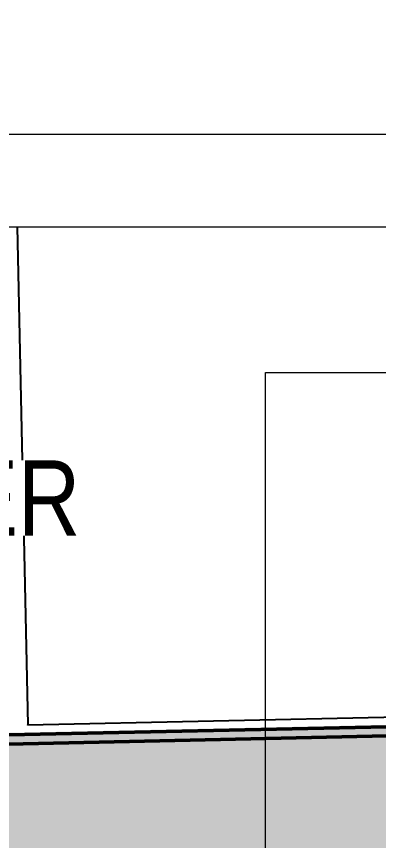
# Model space of a CAD drawing. Header units: metres. Extents: x 0 to 258, y 3 to 25.
# Drawn here: x 233.546 to 234.147, y 23.394 to 24.761 of the extents above; entities that cross this region are included whole.
import ezdxf

# ---------------------------------------------------------------- set-up
doc = ezdxf.new("R2010")
doc.units = ezdxf.units.M
doc.layers.get('Defpoints').update_dxf_attribs({"color": 41})
for name, color, linetype, lineweight in [('A-ANNO-DIMS', 7, 'Continuous', 9), ('A-DETL-GENF', 7, 'Continuous', 9), ('A-FLOR', 7, 'Continuous', 50), ('A-GENM', 7, 'Continuous', 35), ('G-ANNO-TEXT', 7, 'Continuous', 9)]:
    doc.layers.add(name, color=color, linetype=linetype, lineweight=lineweight)
doc.styles.add('Arial Narrow_2', font='ARIALN.TTF', dxfattribs={"height": 0.125})
doc.dimstyles.new('Dimension_Standard_T__mm_', dxfattribs={"dimscale": 0.3048, "dimtxt": 0.127929, "dimasz": 0.410105, "dimexe": 0.393701, "dimexo": 0.246063, "dimgap": 0.164042, "dimtad": 1, "dimdec": 0, "dimlfac": 1000, "dimzin": 0, "dimdsep": 46, "dimtxsty": 'Arial Narrow_2', "dimsah": 1, "dimcen": 0.09, "dimaunit": 1, "dimadec": 4, "dimazin": 0, "dimtfac": 1, "dimtdec": 4, "dimtix": 1, "dimtmove": 0, "dimatfit": 3, "dimfxl": 1, "dimtvp": 1, "dimtolj": 1, "dimtzin": 0, "dimlwd": 18, "dimlwe": 18, "dimarcsym": 2})

# ---------------------------------------------------------------- blocks, each defined once
blk = doc.blocks.new('SCR_B_08_SE_3 - SCR_B_08_SE_3-5517180-DRG-2873172 - ELEVATION - SOUTH EAST END')
at = {"layer": 'A-GENM', "color": 254, "lineweight": 25, "true_color": 0xd4d4d4}
for p, q in [((1062.5754, 24.4117), (1062.5929, 23.5859)), ((1062.5929, 23.5859), (1063.7179, 23.6096)), ((1063.7179, 23.609), (1062.5929, 23.5853)), ((1062.5929, 23.5853), (1062.5929, 23.5859))]:
    blk.add_line(p, q, dxfattribs=at)
blk = doc.blocks.new('T2DPAA-T2D-C3S-DU-M3D-100304_rvt-36-DRG-2873172 - ELEVATION - SOUTH EAST END')
at = {"layer": 'A-GENM', "color": 254, "lineweight": 25, "true_color": 0xd4d4d4}
blk.add_blockref('SCR_B_08_SE_3 - SCR_B_08_SE_3-5517180-DRG-2873172 - ELEVATION - SOUTH EAST END', (0, 0), dxfattribs=at)
blk = doc.blocks.new('BREAK LINE - INPUT VIEW SCALE_R13 - Std Break-8711979-DRG-2873172 - ELEVATION - SOUTH EAST END')
at = {"layer": 'A-DETL-GENF', "color": 252, "true_color": 0x888888}
blk.add_line((1061.1895, 24.4117), (1066.6549, 24.4117), dxfattribs=at)
blk = doc.blocks.new('DIMBLOCK49-DRG-2873172 - ELEVATION - SOUTH EAST END')
at = {"layer": 'A-ANNO-DIMS', "color": 0, "lineweight": 18, "transparency": 16777216}
for p, q in [((227.2742, 23.536), (227.2742, 24.685)), ((237.355, 23.7511), (237.355, 24.685)), ((237.23, 24.565), (227.3992, 24.565))]:
    blk.add_line(p, q, dxfattribs=at)
at = {"layer": 'A-ANNO-DIMS', "color": 0, "transparency": 16777216}
for points in [[(227.3992, 24.5858), (227.3992, 24.5442), (227.2742, 24.565)], [(237.23, 24.5858), (237.23, 24.5442), (237.355, 24.565)]]:
    blk.add_solid(points, dxfattribs=at)
at = {"layer": 'Defpoints', "color": 0, "transparency": 16777216}
for p in [(227.2742, 24.565), (237.355, 23.6761), (227.2742, 23.461)]:
    blk.add_point(p, dxfattribs=at)
at = {"layer": 'A-ANNO-DIMS', "color": 0, "lineweight": 18, "transparency": 16777216, "insert": (232.3146, 24.6788), "char_height": 0.125, "width": 1.605812, "attachment_point": 5, "style": 'Arial Narrow_2'}
blk.add_mtext('\\A1;BARRIER TYPE - 03', dxfattribs=at)

msp = doc.modelspace()

# ---------------------------------------------------------------- hatches: boundary and pattern name
at = {"layer": 'A-FLOR', "lineweight": 5, "true_color": 0xc0c0c0}
for points in [[(227.2742, 23.4356), (237.3542, 23.6515), (237.354, 23.6532), (230.4135, 23.5066), (228.9733, 23.4762), (227.2741, 23.4403), (227.2742, 23.4369)], [(227.2742, 23.42), (237.3541, 23.6357), (237.3541, 23.651), (234.7537, 23.5954), (234.7537, 23.5954), (227.2742, 23.4356), (227.2742, 23.4214)], [(227.2742, 22.2362), (237.3535, 22.4545), (237.3541, 23.6357), (227.2742, 23.42), (227.2742, 22.2744)]]:
    msp.add_hatch(color=9, dxfattribs=at).paths.add_polyline_path(points)

# ---------------------------------------------------------------- linework, layer by layer
at = {"layer": 'A-FLOR'}
for p, q in [((227.2742, 23.42), (237.3541, 23.6357)), ((232.9254, 23.5563), (235.4372, 23.61))]:
    msp.add_line(p, q, dxfattribs=at)
at = {"layer": 'G-ANNO-TEXT'}
for p, q in [((233.9592, 24.1704), (234.2021, 24.1704)), ((233.9592, 22.3803), (233.9592, 24.1704))]:
    msp.add_line(p, q, dxfattribs=at)

# ---------------------------------------------------------------- block references
at = {"lineweight": 5}
msp.add_blockref('T2DPAA-T2D-C3S-DU-M3D-100304_rvt-36-DRG-2873172 - ELEVATION - SOUTH EAST END', (-829.0279, 0), dxfattribs=at)
at = {"layer": 'A-DETL-GENF', "color": 252, "true_color": 0x888888}
msp.add_blockref('BREAK LINE - INPUT VIEW SCALE_R13 - Std Break-8711979-DRG-2873172 - ELEVATION - SOUTH EAST END', (-829.0279, 0), dxfattribs=at)

# ---------------------------------------------------------------- next in the draw order: texts
at = {"layer": 'G-ANNO-TEXT', "insert": (231.3771, 24.0245), "char_height": 0.125, "attachment_point": 1, "style": 'Arial Narrow_2', "bg_fill": 3, "box_fill_scale": 1, "bg_fill_color": 256, "bg_fill_true_color": 13158600, "bg_fill_transparency": 0}
msp.add_mtext('PERFORMANCE LEVEL BARRIER', dxfattribs=at)

# ---------------------------------------------------------------- next in the draw order: dimensions: what is measured, and where the dimension line sits
at = {"layer": 'A-ANNO-DIMS', "lineweight": 18}
dim = msp.add_linear_dim(base=(227.2742, 24.565), p1=(237.355, 23.6761), p2=(227.2742, 23.461), text='BARRIER TYPE - 03', dimstyle='Dimension_Standard_T__mm_', override={"dimpost": '<>', "dimfxl": 10.083155}, dxfattribs=at)
dim.commit()
dim.dimension.update_dxf_attribs({"geometry": 'DIMBLOCK49-DRG-2873172 - ELEVATION - SOUTH EAST END', "text_midpoint": (232.3146, 24.6788)})

doc.saveas('drawing.dxf')
